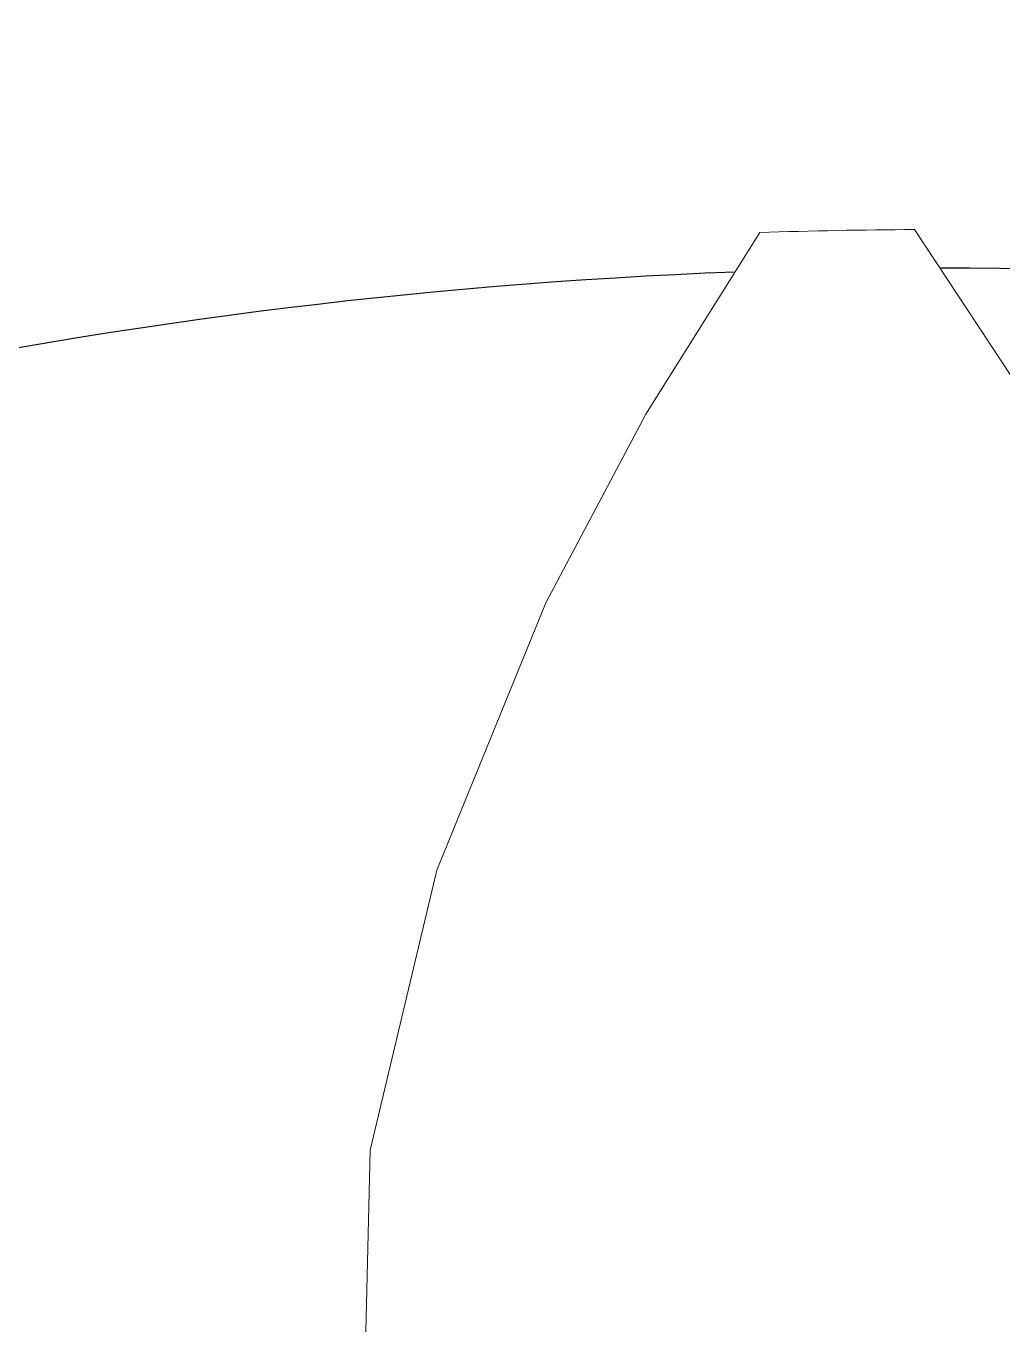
# Model space of a CAD drawing. Header units: millimetres. Extents: x -3 to 1189, y 0 to 841.
# Drawn here: x 434.96 to 440.4, y 115.64 to 122.91 of the extents above; entities that cross this region are included whole.
import ezdxf

# ---------------------------------------------------------------- set-up
doc = ezdxf.new("R2010")
doc.units = ezdxf.units.MM

msp = doc.modelspace()

# ---------------------------------------------------------------- linework, layer by layer
at = {"color": 7, "linetype": 'Continuous', "lineweight": 15, "flags": 128}
for points in [[(439.9099, 121.7773), (440.8673, 120.3257), (441.6518, 118.7726), (442.2606, 116.8333), (442.338, 115.7457)], [(436.8543, 115.6403), (436.8785, 116.6514), (437.2497, 118.211), (437.8571, 119.6994), (438.413, 120.7493), (439.0488, 121.7608)]]:
    msp.add_lwpolyline(points, dxfattribs=at)
at = {"color": 7, "linetype": 'Continuous', "lineweight": 15}
for centre, radius, start, end in [((440.0604, 91.5532), 38.4999, 182.66969, 90), ((440.0604, 91.5532), 37.5, 270.04587, 109.65859), ((440.0604, 91.5532), 33.6547, 270.04587, 108.04321), ((440.0604, 91.5532), 32.5, 270.04587, 123.37132), ((440.0599, 91.5527), 30.225, 90.28434, 91.91704)]:
    msp.add_arc(centre, radius, start, end, dxfattribs=at)
for start, end in [(69.70399, 90.01604), (92.1952, 112.51603)]:
    msp.add_arc((440.0599, 91.5527), 30.0099, start, end)

doc.saveas('drawing.dxf')
